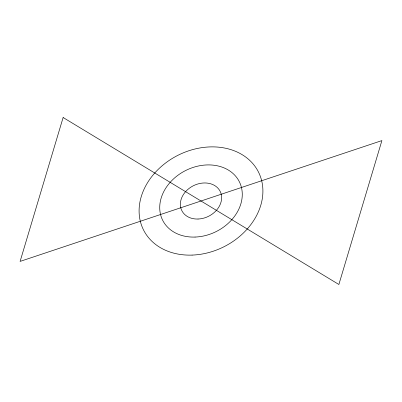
<?xml version="1.0" encoding="UTF-8"?>
<svg xmlns="http://www.w3.org/2000/svg" width="402" height="402" viewBox="0 0 402 402"><rect width="100%" height="100%" fill="white"/><g stroke="black" fill="none" stroke-linecap="round" stroke-linejoin="round"><path stroke-width="0.6" d="M63.129 117.52L20.1 261.406L381.9 140.594L338.871 284.48L63.129 117.52M192.076 255.089A64.36 51.195 -26.8 0 0 258.516 172.126A64.36 51.195 -26.8 0 0 152.408 175.785A64.36 51.195 -26.8 0 0 192.076 255.089M195.05 237.059A42.903 34.13 -26.8 0 0 239.346 181.749A42.903 34.13 -26.8 0 0 168.604 184.186A42.903 34.13 -26.8 0 0 195.05 237.059M198.025 219.03A21.452 17.065 -26.8 0 0 220.17 191.377A21.452 17.065 -26.8 0 0 184.804 192.593A21.452 17.065 -26.8 0 0 198.025 219.03"/></g></svg>
